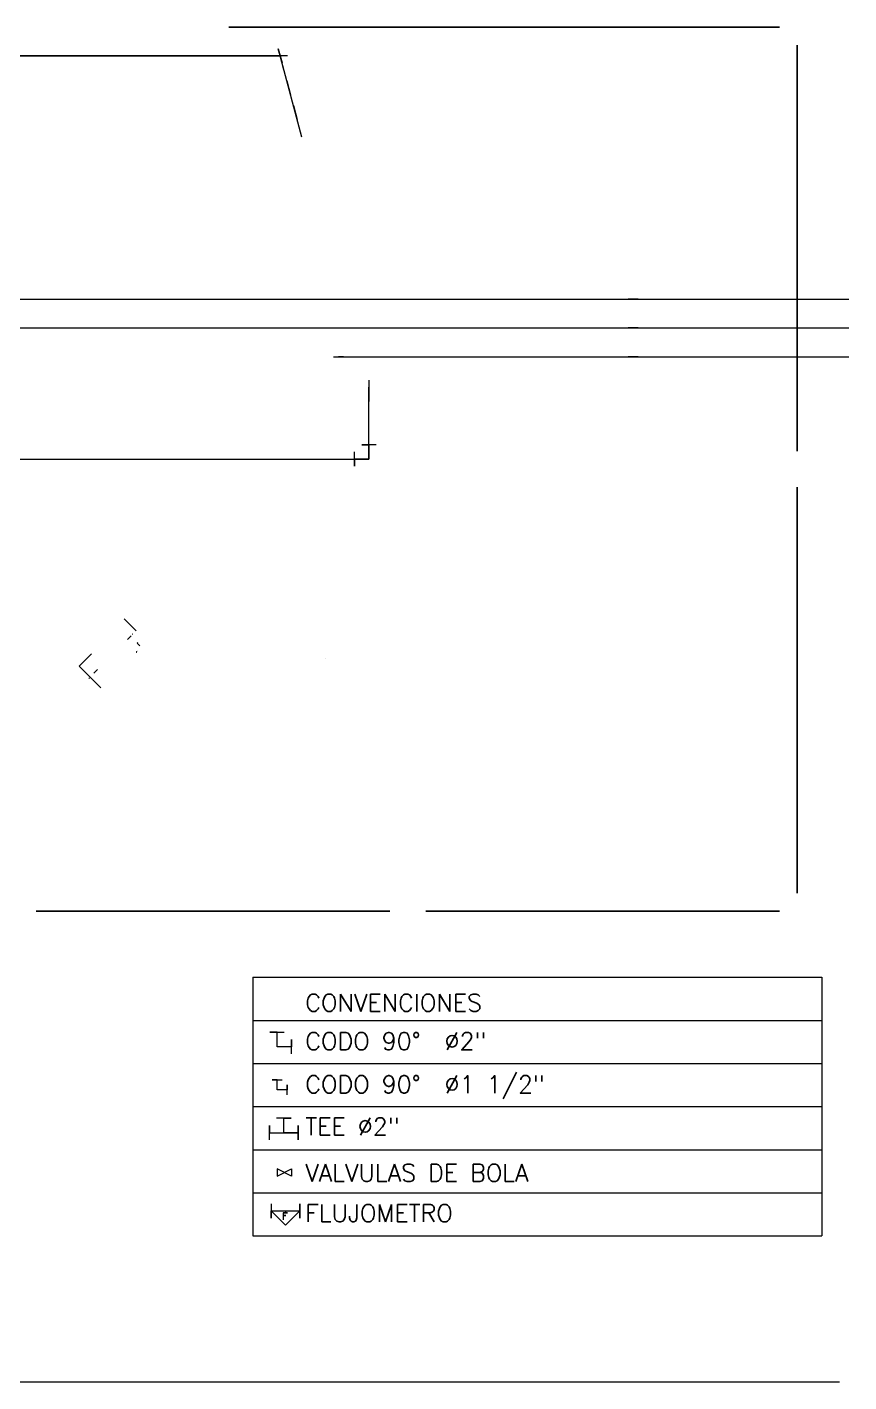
# Model space of a CAD drawing. Header units: inches. Extents: x -304.5 to -285.6, y -19.6 to -9.9.
# Drawn here: x -291.28 to -285.56, y -19.58 to -10.15 of the extents above; entities that cross this region are included whole.
import ezdxf

# ---------------------------------------------------------------- set-up
doc = ezdxf.new("R2010")
doc.units = ezdxf.units.IN
doc.header["$MEASUREMENT"] = 0
for name, color, linetype, lineweight in [('04 Cuarto plano', 7, 'Continuous', 20), ('3D Tu.A. Tuberia A+B', 5, 'Continuous', 0), ('3D Tu.A. Tuberia oleina', 6, 'Continuous', 0), ('3D Tu.A. Tuberia oleofrito', 4, 'Continuous', 0)]:
    doc.layers.add(name, color=color, linetype=linetype, lineweight=lineweight)
doc.layers.add('3D Cerramiento Tanques', color=7, linetype='Continuous', lineweight=0, true_color=0x1c1d1b)
doc.layers.add('3D Tanques Aceite', color=253, linetype='Continuous')
doc.layers.add('3D Tuberia Descarga Camion', color=3, linetype='Continuous')
doc.styles.add('Swis', font='romans.shx')

msp = doc.modelspace()

# ---------------------------------------------------------------- hatches: boundary and pattern name
at = {"layer": '3D Cerramiento Tanques', "ltscale": 0.004, "extrusion": (8.426592756904938e-14, -1, 0)}
h = msp.add_hatch(dxfattribs=at)
h.set_pattern_fill('ANSI37', color=256, scale=0.04)
h.set_pattern_definition([(45, (-297.848080857146, -223187.3266422498), (-0.08980256121069152, 0.08980256121069154), []), (135, (-297.848080857146, -223187.3266422498), (-0.08980256121069154, -0.08980256121069152), [])])
h.paths.add_polyline_path([(-290.1244326578001, 4.031583633741503), (-292.774432657707, 4.031583633741503), (-292.774432657707, 1.881583633741505), (-290.1244326578001, 1.881583633741505)])
h = msp.add_hatch(dxfattribs=at)
h.set_pattern_fill('ANSI37', color=256, scale=0.04)
h.set_pattern_definition([(45, (-289.9244332110523, -223172.5635741611), (-0.08980256121069152, 0.08980256121069154), []), (135, (-289.9244332110523, -223172.5635741611), (-0.08980256121069154, -0.08980256121069152), [])])
h.paths.add_polyline_path([(-286.0444298914647, 4.021583633609653), (-288.5044304441674, 4.021583633681969), (-288.5044304441674, 1.891583633741503), (-286.0444298914647, 1.891583633741503)])
h.paths.add_polyline_path([(-288.7544298914275, 3.126265169827291), (-289.8744332107729, 3.126265169827291), (-289.8744332110057, 1.891583633741503), (-288.7544298914275, 1.891583633741503)])
h.paths.add_polyline_path([(-288.554430444214, 3.126265169827291), (-288.7044298913809, 3.126265169827291), (-288.7044298913809, 1.931583633741502), (-288.6539418925079, 1.931583633741502), (-288.6539079437046, 1.931583633741502), (-288.6539079437046, 1.891583633741503), (-288.6049523918903, 1.891583633741503), (-288.6049523918903, 1.931583633741502), (-288.604918443087, 1.931583633741502), (-288.554430444214, 1.931583633741502)])
h.paths.add_polyline_path([(-288.7044298913809, 3.126265169827291), (-288.7544298914275, 3.126265169827291), (-288.7544298914275, 1.891583633741503), (-288.7044298913809, 1.891583633741503)])
h.paths.add_polyline_path([(-288.7544298914275, 4.021583633609653), (-289.8744332107729, 4.021583633642576), (-289.8744332107729, 3.126265169827291), (-288.7544298914275, 3.126265169827291)], flags=16)
h.paths.add_polyline_path([(-288.554430444214, 3.921583633741504), (-288.6049352704561, 3.921583633741504), (-288.6049352704561, 3.971583633741501), (-288.554430444214, 3.971583633741501), (-288.554430444214, 4.031583633647999), (-288.7044298913809, 4.031583633650007), (-288.7044298913809, 3.971583633741501), (-288.6539250651388, 3.971583633741501), (-288.6539250651388, 3.921583633741504), (-288.7044298913809, 3.921583633741504), (-288.7044298913809, 3.126265169827291), (-288.554430444214, 3.126265169827291)])
h.paths.add_polyline_path([(-288.7044298913809, 4.031583633650007), (-289.8744332107729, 4.031583633665674), (-289.8744332107729, 4.02158363364258), (-288.7544298914275, 4.021583633609653), (-288.7544298914275, 3.126265169827291), (-288.7044298913809, 3.126265169827291)])
h.paths.add_polyline_path([(-288.5044304441674, 4.021583633681969), (-286.0439412130057, 4.021583633609639), (-286.0439412130057, 4.031583633614384), (-288.554430444214, 4.031583633647999), (-288.554430444214, 3.126265169827291), (-288.5044304441674, 3.126265169827291)])
h.paths.add_polyline_path([(-288.5044304441674, 3.126265169827291), (-288.554430444214, 3.126265169827291), (-288.554430444214, 1.891583633741503), (-288.5044304441674, 1.891583633741503)])
at = {"layer": '3D Cerramiento Tanques', "ltscale": 0.004, "extrusion": (-1, -8.426592756904938e-14, 0)}
h = msp.add_hatch(dxfattribs=at)
h.set_pattern_fill('ANSI37', color=256, scale=0.04)
h.set_pattern_definition([(44.99999999999999, (1173576.265786902, -223175.7135738844), (-0.08980256121069152, 0.08980256121069154), []), (135, (1173576.265786902, -223175.7135738844), (-0.08980256121069154, -0.08980256121069152), [])])
h.paths.add_polyline_path([(13.10194153059312, 4.031598670685158), (10.27694097737587, 4.031598670685158), (10.27694097737587, 1.881583633742741), (13.10194153059312, 1.881583633812691)])
h.paths.add_polyline_path([(13.22185809732802, 1.9415836337415), (13.23185809733733, 1.9415836337415), (13.23185809733733, 1.891583633741503), (13.22185809732802, 1.891583633741503)])
h.paths.add_polyline_path([(13.17694125406016, 1.791583633741502), (13.27694125406599, 1.791583633741502), (13.27694125406599, 1.781583633741504), (13.17694125406016, 1.781583633741504)])
h = msp.add_hatch(dxfattribs=at)
h.set_pattern_fill('ANSI37', color=256, scale=0.04)
h.set_pattern_definition([(44.99999999999999, (1173579.340786902, -223175.7135738844), (-0.08980256121069152, 0.08980256121069154), []), (135, (1173579.340786902, -223175.7135738844), (-0.08980256121069154, -0.08980256121069152), [])])
h.paths.add_polyline_path([(16.17694153057566, 4.031598670685158), (13.35194097735841, 4.031598670685158), (13.35194097735841, 1.881583633742741), (16.17694153057566, 1.881583633812691)])
h.paths.add_polyline_path([(16.29685809731056, 1.9415836337415), (16.30685809731987, 1.9415836337415), (16.30685809731987, 1.891583633741503), (16.29685809731056, 1.891583633741503)])
h.paths.add_polyline_path([(16.2519412540427, 1.791583633741502), (16.35194125404852, 1.791583633741502), (16.35194125404852, 1.781583633741504), (16.2519412540427, 1.781583633741504)])
at = {"layer": '3D Cerramiento Tanques', "ltscale": 0.004, "extrusion": (8.426592756904938e-14, -1, 0)}
h = msp.add_hatch(dxfattribs=at)
h.set_pattern_fill('ANSI37', color=256, scale=0.04)
h.set_pattern_definition([(45, (-301.3344315511188, -223178.7134910044), (-0.08980256121069152, 0.08980256121069154), []), (135, (-301.3344315511188, -223178.7134910044), (-0.08980256121069154, -0.08980256121069152), [])])
h.paths.add_polyline_path([(-288.7544298914274, 4.021583633609653), (-291.2144304441301, 4.021583633681969), (-291.2144304441301, 1.891583629424284), (-288.7544298914274, 1.891583633655503)])
h = msp.add_hatch(dxfattribs=at)
h.set_pattern_fill('ANSI37', color=256, scale=0.04)
h.set_pattern_definition([(45, (-298.624431551156, -223178.7134910044), (-0.08980256121069152, 0.08980256121069154), []), (135, (-298.624431551156, -223178.7134910044), (-0.08980256121069154, -0.08980256121069152), [])])
h.paths.add_polyline_path([(-286.0444298914647, 4.021583633609653), (-288.5044304441674, 4.021583633681969), (-288.5044304441674, 1.891583629424284), (-286.0444298914647, 1.891583633655503)])

# ---------------------------------------------------------------- linework, layer by layer
at = {"layer": '04 Cuarto plano', "ltscale": 2, "elevation": 0.7615835761932557}
for points in [[(-289.7057665918509, -16.76194125600081), (-289.7057665918509, -18.56194125600091)], [(-289.7057665918509, -16.76194125600081), (-285.7494301678643, -16.76194125600081)], [(-285.7494301678644, -16.76194125600081), (-285.7494301678644, -18.56194125600091)], [(-289.7057665918509, -17.06194125600091), (-285.7494301678644, -17.06194125600091)], [(-289.7057665918509, -17.36194125600091), (-285.7494301678644, -17.36194125600091)], [(-289.7057665918509, -17.66194125600091), (-285.7494301678644, -17.66194125600091)], [(-289.7057665918509, -17.96194125600091), (-285.7494301678644, -17.96194125600091)], [(-289.7057665918509, -17.96194125600091), (-285.7494301678644, -17.96194125600091)], [(-289.7057665918509, -18.26194125600091), (-285.7494301678644, -18.26194125600091)], [(-289.7057665918509, -18.56194125600091), (-285.7494301678644, -18.56194125600091)]]:
    msp.add_lwpolyline(points, dxfattribs=at)
at = {"layer": '04 Cuarto plano', "extrusion": (-6.123233995752361e-17, -3.638431917150721e-13, -1), "elevation": -0.7615835761912602}
for points in [[(289.4382099577188, -17.29526603946451), (289.4382099577188, -17.19526603946449), (289.4382099577188, -17.2452660394645), (289.5382099577188, -17.2452660394645), (289.5382099577188, -17.14526603946448), (289.5882099577188, -17.14526603946448), (289.4882099577188, -17.14526603946448)], [(289.4682099577188, -17.58026603946451), (289.4682099577188, -17.51026603946449), (289.4682099577188, -17.5452660394645), (289.5382099577188, -17.5452660394645), (289.5382099577188, -17.47526603946449), (289.5732099577188, -17.47526603946449), (289.5032099577189, -17.47526603946449)]]:
    msp.add_lwpolyline(points, dxfattribs=at)
at = {"layer": '04 Cuarto plano', "extrusion": (-3.636594946952e-13, 3.673940397442059e-16, -1), "elevation": -0.761583576087904}
msp.add_lwpolyline([(289.5910213666633, -17.8934810345037), (289.5910213666633, -17.79348103450371), (289.5910213666633, -17.84348103450371), (289.3910213666633, -17.84348103450378), (289.3910213666633, -17.79348103450378), (289.3910213666633, -17.89348103450378), (289.3910213666633, -17.84348103450378), (289.4910213666632, -17.84348103450374), (289.4910213666632, -17.74348103450374), (289.4410213666632, -17.74348103450375), (289.5410213666632, -17.74348103450373)], dxfattribs=at)
at = {"layer": '04 Cuarto plano', "elevation": 0.7615835761932557}
for points in [[(-289.538492401861, -18.09574434184679), (-289.538492401861, -18.14574434184686), (-289.4384924018611, -18.09574434184679), (-289.4384924018611, -18.14574434184686), (-289.538492401861, -18.09574434184679)], [(-289.5801907213831, -18.33756631743688), (-289.5801907213831, -18.43756631743695), (-289.5801907213831, -18.38756631743691), (-289.3801907213832, -18.38756631743714), (-289.3801907213831, -18.33756631743681), (-289.3801907213833, -18.43756631743695), (-289.3801907213832, -18.38756631743714), (-289.4801907213831, -18.48756631743695), (-289.5801907213831, -18.38756631743691), (-289.4801907213832, -18.38756631743703), (-289.4801907213832, -18.40085409719632), (-289.4949580728227, -18.40085409719632), (-289.4654233699436, -18.40085409719632), (-289.4949580728227, -18.40085409719632), (-289.4949580728227, -18.42065128830541), (-289.4780427800225, -18.42065128830541), (-289.4949580728227, -18.42065128830541), (-289.4949580728227, -18.44905575755985)]]:
    msp.add_lwpolyline(points, dxfattribs=at)
at = {"layer": '3D Cerramiento Tanques', "ltscale": 0.004, "extrusion": (8.426592756904938e-14, -1, 0)}
for points, elevation in [([(-289.8744332107728, 4.031583633665674), (-289.8744332110057, 1.891583633741503), (-286.0439412155667, 1.891583633741503), (-286.0439412130056, 4.031583633614384)], 10.15185809735015), ([(-288.7544298914274, 4.021583633609653), (-288.7544298914274, 1.891583633655503), (-291.2144304441301, 1.891583629424284), (-291.2144304441301, 4.021583633681969)], 16.30194125403115), ([(-286.0444298914646, 4.021583633609653), (-286.0444298914646, 1.891583633655503), (-288.5044304441673, 1.891583629424284), (-288.5044304441673, 4.021583633681969)], 16.30185809734435)]:
    msp.add_lwpolyline(points, close=True, dxfattribs=dict(at, elevation=elevation))
at = {"layer": '3D Cerramiento Tanques', "ltscale": 0.004, "extrusion": (-1, -8.426592756904938e-14, 0)}
for points, elevation in [([(10.27694097737592, 4.031598670685158), (10.27694097737592, 1.881583633742741), (13.10194153059314, 1.881583633812691), (13.10194153059314, 4.031598670685158)], 285.9194301678346), ([(13.35194097735837, 4.031598670685158), (13.35194097735837, 1.881583633742741), (16.17694153057568, 1.881583633812691), (16.17694153057568, 4.031598670685158)], 285.9193470109732)]:
    msp.add_lwpolyline(points, close=True, dxfattribs=dict(at, elevation=elevation))
at = {"layer": '3D Tanques Aceite', "extrusion": (0.1227878039686896, 0.1227878039686896, 0.9848077530122787)}
msp.add_line((-290.5185872232065, -14.35201731745518, 2.401833749210742), (-290.6027489046041, -14.26785563605756, 2.401833749210742), dxfattribs=at)
at = {"layer": '3D Tanques Aceite', "extrusion": (-0.696364240320069, -0.6963642403200689, 0.1736481776665296)}
for p, q in [((-290.5781372596608, -14.41156735390951, 2.316117459080641), (-290.5538159171886, -14.38724601143733, 2.511184443391035)), ((-290.5429406169946, -14.37637071124334, 2.305055123761154), (-290.5412049146178, -14.37463500886647, 2.318976157466619)), ((-290.5172843695891, -14.50129990527358, 2.390798307245138), (-290.5171162617982, -14.50113179748262, 2.392146599587879)), ((-290.5160659591842, -14.50008149486868, 2.40057045052247), (-290.5158978513932, -14.49991338707773, 2.401918742865217)), ((-290.5148475487793, -14.49886308446379, 2.410342593799808), (-290.5146794409883, -14.49869497667283, 2.411690886142548)), ((-290.5136291383744, -14.49764467405889, 2.420114737077139), (-290.5134610305834, -14.49747656626794, 2.421463029419887)), ((-290.5124107279695, -14.496426263654, 2.429886880354478), (-290.5122426201785, -14.49625815586304, 2.431235172697218)), ((-290.5111923175646, -14.4952078532491, 2.439659023631809), (-290.5110242097737, -14.49503974545815, 2.441007315974556)), ((-290.5077243219019, -14.43333760672411, 2.511184443391042), (-290.5110982807061, -14.43671156552834, 2.484123931830798)), ((-290.4917326223485, -14.45607722388592, 2.484123931830798), (-290.5110982807061, -14.43671156552834, 2.484123931830805)), ((-290.5099739071597, -14.49398944284421, 2.449431166909147), (-290.5098057993687, -14.49382133505325, 2.450779459251887)), ((-290.5087554967548, -14.49277103243931, 2.459203310186478), (-290.5085873889639, -14.49260292464836, 2.460551602529226)), ((-290.5075370863499, -14.49155262203442, 2.468975453463817), (-290.507368978559, -14.49138451424346, 2.470323745806557)), ((-290.7648702973133, -14.74888583299778, 2.488498331003481), (-290.9154557387491, -14.59830039156199, 2.488498331003488)), ((-290.8466572352778, -14.6801317677754, 2.490123295691778), (-290.8420026774909, -14.68263384314129, 2.498755184640981)), ((-290.7866495375323, -14.62007959321558, 2.580032622945471), (-290.8120138855655, -14.64544394124878, 2.376600313010482))]:
    msp.add_line(p, q, dxfattribs=at)
at = {"layer": '3D Tanques Aceite', "extrusion": (0.7071067811865475, -0.7071067811865476, 1.387778781137148e-17)}
msp.add_line((-290.9154557387491, -14.59830039156199, 2.488498331003488), (-290.8290718553628, -14.51191650817566, 2.466957299656297), dxfattribs=at)
at = {"layer": '3D Tanques Aceite', "color": 250, "ltscale": 2, "extrusion": (-1, 0, 0), "elevation": 289.1991301640015}
msp.add_lwpolyline([(14.54415372776403, 2.961583586080029), (14.54415372776403, 0.7793315298295118)], dxfattribs=at)
at = {"layer": '3D Tu.A. Tuberia A+B', "extrusion": (3.638431917150721e-13, 1, -1.336738200376259e-28), "elevation": -10.35194125479271}
msp.add_lwpolyline([(289.4667517948195, 2.361583585509026), (289.5667517948195, 2.361583585509026), (289.5167517948195, 2.361583585509026), (289.5167517948195, 2.261583585509003), (289.6167517948195, 2.261583585509003), (289.6167517948195, 2.211583585508992), (289.6167517948195, 2.311583585509015)], dxfattribs=at)
at = {"layer": '3D Tu.A. Tuberia A+B', "extrusion": (-0.9659287651589209, -0.2588080768418218, -1.83697019872103e-16), "elevation": 282.3317245617005}
msp.add_lwpolyline([(-64.83003591237149, 2.538583586080179), (-64.83003591237144, 2.438583586080156), (-64.83003591237144, 2.488583586080168), (-64.93003591237142, 2.488583586080111), (-64.93003591237137, 2.388583586080145), (-64.9800359123714, 2.388583586080145), (-64.8800359123714, 2.388583586080145)], dxfattribs=at)
at = {"layer": '3D Tu.A. Tuberia A+B', "elevation": 2.488583586080059}
msp.add_lwpolyline([(-289.3649847036012, -10.91836947750266), (-289.5167517948232, -10.35194125468733)], dxfattribs=at)
at = {"layer": '3D Tu.A. Tuberia A+B', "extrusion": (-0.9659287651588587, -0.2588080768420536, 0), "elevation": 282.331724561685}
msp.add_lwpolyline([(-64.74951024774454, 2.463583586080025), (-64.74951024774454, 2.513583586080093), (-64.6495102477445, 2.463583586080025), (-64.64951024774456, 2.513583586080093)], dxfattribs=at)
at = {"layer": '3D Tu.A. Tuberia A+B', "extrusion": (-0.9659287651592574, -0.2588080768405663, 0), "elevation": 282.3317245617843}
msp.add_lwpolyline([(-64.57179499056863, 2.463583586080026), (-64.57179499056863, 2.513583586080096), (-64.47179499056867, 2.463583586080026), (-64.47179499056875, 2.513583586080096), (-64.57179499056863, 2.463583586080026)], dxfattribs=at)
at = {"layer": '3D Tu.A. Tuberia A+B', "extrusion": (1.836970198723034e-16, 1, -3.636594946951999e-13), "elevation": -12.44490922033291}
msp.add_lwpolyline([(289.1462621983966, 9.221583586075615), (289.0762621983966, 9.221583586075615), (289.1112621983966, 9.221583586075615), (289.1112621983966, 9.291583586075616), (289.0412621983966, 9.291583586075616), (289.0412621983966, 9.326583586075616), (289.0412621983966, 9.256583586075616)], dxfattribs=at)
at = {"layer": '3D Tu.A. Tuberia A+B', "extrusion": (-3.636594946951999e-13, 1, -1.836970198722366e-16), "elevation": -12.44490922023196}
msp.add_lwpolyline([(287.1306353014327, 9.326583586080137), (287.1306353014327, 9.256583586080144), (287.1306353014327, 9.291583586080169), (287.0606353014327, 9.291583586080169), (287.0606353014327, 9.221583586080175), (287.0256353014327, 9.221583586080175), (287.0956353014327, 9.221583586080175)], dxfattribs=at)
at = {"layer": '3D Tu.A. Tuberia A+B', "extrusion": (-1, 3.636594946952e-13, 0), "elevation": 288.8991301640413}
msp.add_lwpolyline([(12.60704125479279, 0.9915835860801423), (12.70704125479279, 0.9915835860801423), (12.65704125479279, 0.9915835860801423), (12.65704125479279, 0.8915835860801409), (12.75704125479279, 0.8915835860801409), (12.75704125479279, 0.8415835860801402), (12.75704125479279, 0.9415835860801416)], dxfattribs=at)
at = {"layer": '3D Tu.A. Tuberia A+B', "extrusion": (1.540553066646384e-15, 6.123233995680952e-17, -1), "elevation": -0.8915835860805875}
msp.add_lwpolyline([(288.8491301640456, -13.05704125468776), (288.9491301640456, -13.05704125468771), (288.8991301640456, -13.05704125468771), (288.8991301640457, -13.15704125468773), (288.9991301640457, -13.15704125468767), (288.9991301640457, -13.20704125468768), (288.9991301640457, -13.10704125468772)], dxfattribs=at)
at = {"layer": '3D Tu.A. Tuberia A+B', "extrusion": (0, -1, 0), "elevation": 19.57724627834573}
msp.add_lwpolyline([(-293.5979320571348, 4.386736935826723), (-285.6265249478787, 4.386736935826723)], dxfattribs=at)
at = {"layer": '3D Tu.A. Tuberia A+B'}
for points in [[(-289.1112621984036, -12.44490922033635, 9.141583586080142), (-289.1112621984036, -12.44490922033635, 9.291583586080142), (-287.0606353014281, -12.44490922033635, 9.291583586080142), (-287.0606353014279, -12.44490922033012, 4.161583586241315), (-285.5606353014279, -12.44490922033012, 4.161583586241315)], [(-293.5979320571348, -17.67417838753684, 1.138583586080102), (-293.5979320571348, -17.3519412540265, 1.138583586080102), (-293.5979320571348, -17.3519412540265, 0.8915835860801418), (-293.5979320571348, -13.15704125468768, 0.8915835860801418), (-288.8991301640459, -13.15704125468773, 0.8915835860801418), (-288.8991301640459, -12.65704125468773, 0.8915835860801418), (-288.8991301640459, -12.65704125468773, 1.291583586080141)]]:
    msp.add_polyline3d(points, dxfattribs=at)
at = {"layer": '3D Tu.A. Tuberia oleina', "extrusion": (-3.636594946951999e-13, 1, -1.836970198722366e-16), "elevation": -12.04490919976998}
msp.add_lwpolyline([(287.1306353014326, 9.326583586080428), (287.1306353014326, 9.256583586080435), (287.1306353014326, 9.29158358608046), (287.0606353014326, 9.29158358608046), (287.0606353014326, 9.221583586080467), (287.0256353014326, 9.221583586080467), (287.0956353014326, 9.221583586080467)], dxfattribs=at)
at = {"layer": '3D Tu.A. Tuberia oleina', "extrusion": (0, -1, 0), "elevation": 19.57724627834573}
msp.add_lwpolyline([(-294.5979320571348, 5.0845093981467), (-285.6265247890817, 5.0845093981467)], dxfattribs=at)
at = {"layer": '3D Tu.A. Tuberia oleina'}
msp.add_polyline3d([(-297.776062198401, -12.38480922033011, 9.141583586080142), (-297.776062198401, -12.38480922033011, 9.291583586080142), (-297.776062198401, -12.04490919987435, 9.291583586080142), (-287.0606353014283, -12.04490919987436, 9.291583586080142), (-287.0606353014281, -12.04490919986813, 4.161583586241314), (-285.5606353014281, -12.04490919986813, 4.161583586241314)], dxfattribs=at)
at = {"layer": '3D Tu.A. Tuberia oleofrito', "extrusion": (-3.636594946951999e-13, 1, -1.836970198722366e-16), "elevation": -12.24490922023204}
msp.add_lwpolyline([(287.1306353014326, 9.326583586080108), (287.1306353014326, 9.256583586080115), (287.1306353014326, 9.29158358608014), (287.0606353014326, 9.29158358608014), (287.0606353014326, 9.221583586080147), (287.0256353014326, 9.221583586080147), (287.0956353014326, 9.221583586080147)], dxfattribs=at)
at = {"layer": '3D Tu.A. Tuberia oleofrito', "extrusion": (0, -1, 0), "elevation": 19.5772462664567}
msp.add_lwpolyline([(-294.0979320571348, 4.735624933482817), (-285.6265247890817, 4.735624949387738)], dxfattribs=at)
at = {"layer": '3D Tu.A. Tuberia oleofrito'}
msp.add_polyline3d([(-293.3112621984036, -12.44490922033997, 9.141583586080142), (-293.3112621984036, -12.44490922033997, 9.291583586080142), (-293.3112621984036, -12.24490922033642, 9.291583586080142), (-287.0606353014282, -12.24490922033643, 9.291583586080142), (-287.0606353014281, -12.2449092203302, 4.161583586241314), (-285.5606353014281, -12.2449092203302, 4.161583586241314)], dxfattribs=at)
at = {"layer": '3D Tuberia Descarga Camion'}
msp.add_polyline3d([(-301.5911972059783, -11.88901044497153, 1.509992738912069), (-301.7545708694772, -11.8890104449644, 1.509992738912731), (-301.7545471356874, -11.8889765086875, 1.141583586080142), (-301.7545471356874, -12.39694125468062, 1.141583586080142), (-300.3518135408622, -12.3969412546805, 1.141583586080142), (-300.3518135408622, -12.39694125468048, 1.141583586080142), (-300.3518135408622, -10.35194125468733, 1.141583586080142), (-300.3518135408622, -10.35194125468733, 1.141583586080142), (-300.3518135408622, -10.35194125468733, 2.261583586241293), (-289.5167517948232, -10.35194125468733, 2.261583585509004), (-289.5167517948232, -10.35194125468733, 2.261583585509004), (-289.5167517948232, -10.35194125468733, 2.488583586080059)], dxfattribs=at)

# ---------------------------------------------------------------- texts
at = {"layer": '04 Cuarto plano', "ltscale": 2, "style": 'Swis'}
for s, p in [('CONVENCIONES', (-289.341614048252, -17.00031303170698, 0.7615835761932557)), ('CODO 90°  %%C2"', (-289.341614048252, -17.26786119534205, 0.7615835761932557)), ('CODO 90°  %%C1 1/2"', (-289.3416140482521, -17.56786119534204, 0.7615835761932557)), ('TEE %%C2"', (-289.341614048252, -17.86066275956591, 0.7615835761932557)), ('VALVULAS DE BOLA', (-289.341614048252, -18.18324185083464, 0.7615835761932557)), ('FLUJOMETRO', (-289.341614048252, -18.46437461111753, 0.7615835761932557))]:
    msp.add_text(s, height=0.12152506547651, dxfattribs=at).set_placement(p)

doc.saveas('drawing.dxf')
